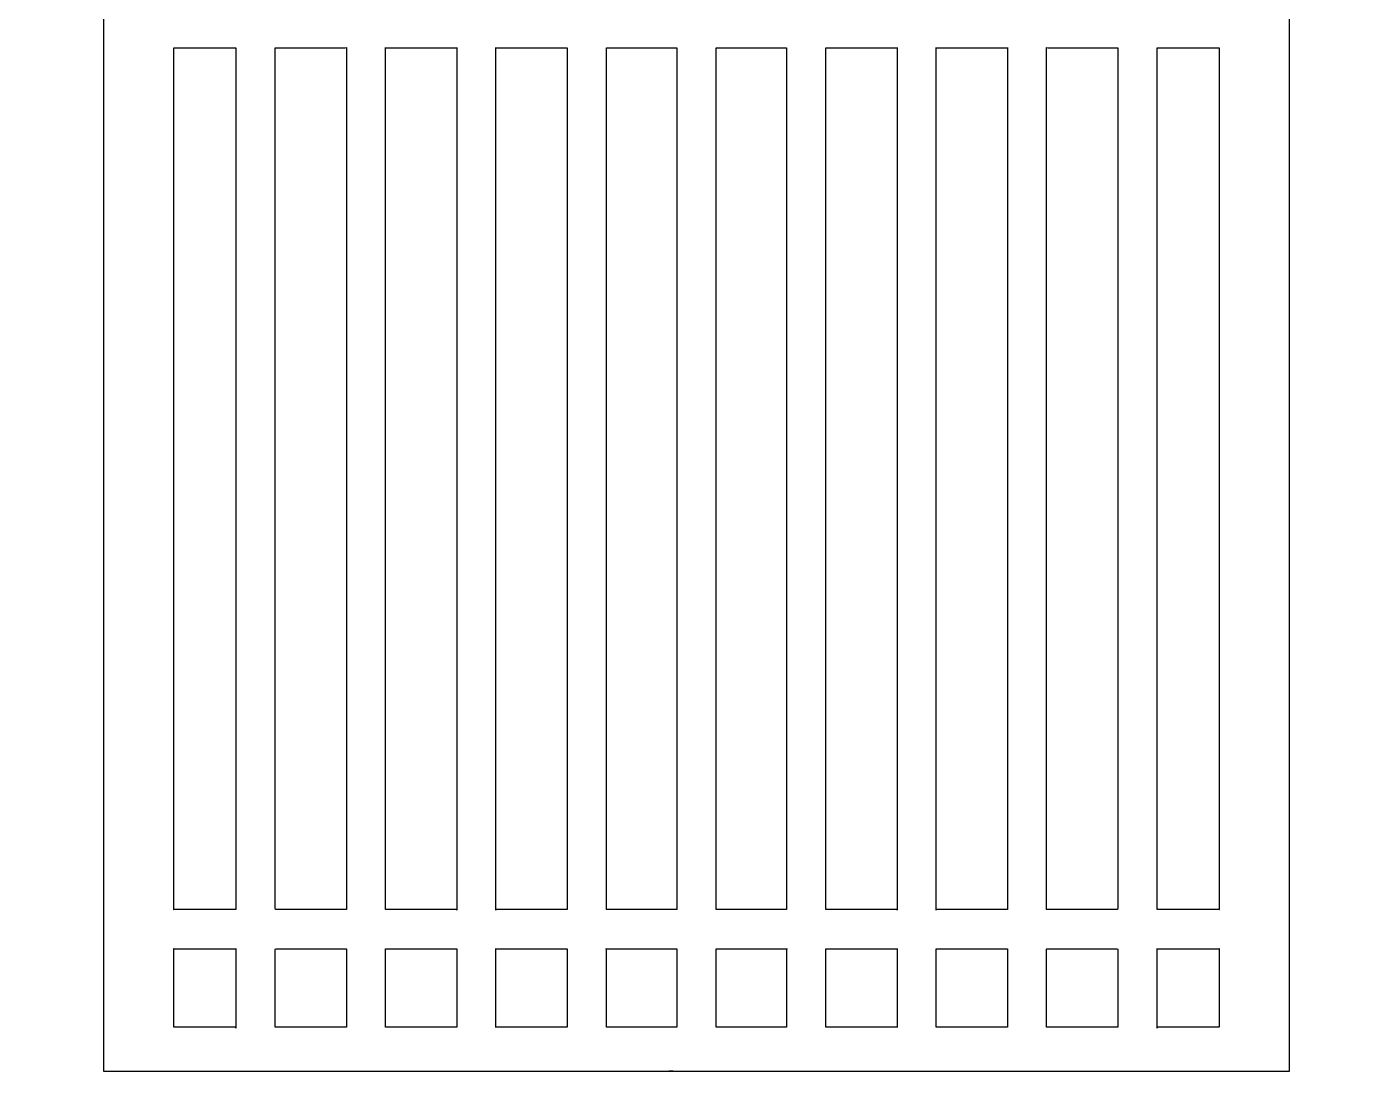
# Model space of a CAD drawing. Header units: centimetres. Extents: x -6.9 to 6.9, y -10.7 to 10.7.
# Drawn here: x -6.92 to 6.92, y -10.71 to 0.1 of the extents above; entities that cross this region are included whole.
import ezdxf

# ---------------------------------------------------------------- set-up
doc = ezdxf.new("R2010")
doc.units = ezdxf.units.CM
doc.header["$MEASUREMENT"] = 0
doc.layers.add('Camada 1', color=7, linetype='Continuous')

msp = doc.modelspace()

# ---------------------------------------------------------------- linework, layer by layer
at = {"layer": 'Camada 1'}
for points, knots in [([(-0.24048, -10.70872), (-0.24048, -10.70872), (-6.1295, -10.70872), (-6.1295, -10.70872), (-6.1295, -10.70872), (-6.1295, -10.70872), (-6.1295, 7.43741), (-6.1295, 7.43741), (-6.1295, 7.43741), (-6.1295, 7.43741), (-6.1295, 8.11109), (-6.1295, 8.11109), (-6.1295, 8.11109), (-6.1295, 8.11109), (-6.15151, 8.12744), (-6.15151, 8.12744), (-6.15151, 8.12744), (-6.20051, 8.05153), (-6.26716, 8.00639), (-6.33198, 8.00639), (-6.33198, 8.00639), (-6.4031, 8.00639), (-6.44453, 8.06235), (-6.44453, 8.13373), (-6.44453, 8.13373), (-6.44453, 8.20165), (-6.39127, 8.2638), (-6.33481, 8.2638), (-6.33481, 8.2638), (-6.28758, 8.2638), (-6.2638, 8.21644), (-6.2521, 8.15715), (-6.2521, 8.15715), (-6.19588, 8.21644), (-6.17209, 8.29931), (-6.17209, 8.37043), (-6.17209, 8.37043), (-6.17209, 8.37043), (-6.17209, 8.44144), (-6.17209, 8.44144), (-6.17209, 8.44144), (-6.17209, 8.5419), (-6.26972, 8.63967), (-6.40609, 8.63967), (-6.40609, 8.63967), (-6.6222, 8.63967), (-6.70221, 8.51823), (-6.70221, 8.32296), (-6.70221, 8.32296), (-6.81747, 8.39115), (-6.92412, 8.5689), (-6.92412, 8.73474), (-6.92412, 8.73474), (-6.92412, 8.90042), (-6.79394, 9.05441), (-6.628, 9.05441), (-6.628, 9.05441), (-6.38524, 9.05441), (-6.28465, 8.96268), (-6.17519, 8.81449), (-6.17519, 8.81449), (-6.17519, 8.81449), (-6.12243, 8.82568), (-6.12243, 8.82568), (-6.12243, 8.82568), (-6.13838, 8.85939), (-6.15524, 8.89233), (-6.17209, 8.92411), (-6.17209, 8.92411), (-6.2076, 8.99229), (-6.24914, 9.07513), (-6.24914, 9.14909), (-6.24914, 9.14909), (-6.24914, 9.23799), (-6.2076, 9.33575), (-6.14841, 9.44251), (-6.14841, 9.44251), (-6.09205, 9.54607), (-6.01218, 9.70006), (-5.95878, 9.83023), (-5.95878, 9.83023), (-5.90552, 9.70005), (-5.82551, 9.54607), (-5.76929, 9.44251), (-5.76929, 9.44251), (-5.71, 9.33572), (-5.6687, 9.23799), (-5.6687, 9.14909), (-5.6687, 9.14909), (-5.6687, 9.07514), (-5.71, 8.99227), (-5.74561, 8.92411), (-5.74561, 8.92411), (-5.759, 8.89903), (-5.77223, 8.87318), (-5.78511, 8.8468), (-5.78511, 8.8468), (-5.78511, 8.8468), (-5.74278, 8.81452), (-5.74278, 8.81452), (-5.74278, 8.81452), (-5.63306, 8.96271), (-5.5322, 9.05444), (-5.28958, 9.05444), (-5.28958, 9.05444), (-5.1239, 9.05444), (-4.99346, 8.90045), (-4.99346, 8.73477), (-4.99346, 8.73477), (-4.99346, 8.56893), (-5.09998, 8.39118), (-5.2155, 8.323), (-5.2155, 8.323), (-5.2155, 8.51826), (-5.29538, 8.63971), (-5.51175, 8.63971), (-5.51175, 8.63971), (-5.64796, 8.63971), (-5.74562, 8.54195), (-5.74562, 8.44148), (-5.74562, 8.44148), (-5.74562, 8.44148), (-5.74562, 8.37047), (-5.74562, 8.37047), (-5.74562, 8.37047), (-5.74562, 8.29935), (-5.7222, 8.21648), (-5.66561, 8.15719), (-5.66561, 8.15719), (-5.65402, 8.21648), (-5.62997, 8.26384), (-5.58277, 8.26384), (-5.58277, 8.26384), (-5.52644, 8.26384), (-5.47315, 8.20169), (-5.47315, 8.13377), (-5.47315, 8.13377), (-5.47315, 8.06236), (-5.51472, 8.00643), (-5.5857, 8.00643), (-5.5857, 8.00643), (-5.64359, 8.00643), (-5.70275, 8.04231), (-5.74972, 8.10396), (-5.74972, 8.10396), (-5.74972, 8.10396), (-5.78666, 8.0588), (-5.78666, 8.0588), (-5.78666, 8.0588), (-5.78666, 8.0588), (-5.78666, 7.43875), (-5.78666, 7.43875), (-5.78666, 7.43875), (-5.78666, 7.43875), (-5.78677, 7.43748), (-5.78677, 7.43748), (-5.78677, 7.43748), (-5.78677, 7.43748), (-0.26335, 7.43375), (-0.26335, 7.43375), (-0.26335, 7.43375), (-0.26335, 7.43375), (-0.26335, 7.43375), (-0.26335, 7.43375), (-0.26335, 7.43375), (-0.26335, 7.43375), (-0.26605, 8.34259), (-0.26605, 8.34259), (-0.26605, 8.34259), (-0.26605, 8.34259), (-0.29629, 8.36497), (-0.29629, 8.36497), (-0.29629, 8.36497), (-0.36384, 8.26051), (-0.45544, 8.19839), (-0.54471, 8.19839), (-0.54471, 8.19839), (-0.64261, 8.19839), (-0.69973, 8.27546), (-0.69973, 8.37373), (-0.69973, 8.37373), (-0.69973, 8.46726), (-0.62641, 8.55267), (-0.54857, 8.55267), (-0.54857, 8.55267), (-0.48359, 8.55267), (-0.45081, 8.48745), (-0.43472, 8.40591), (-0.43472, 8.40591), (-0.35741, 8.48748), (-0.3246, 8.60157), (-0.3246, 8.69947), (-0.3246, 8.69947), (-0.3246, 8.69947), (-0.3246, 8.79723), (-0.3246, 8.79723), (-0.3246, 8.79723), (-0.3246, 8.93553), (-0.45903, 9.07007), (-0.6467, 9.07007), (-0.6467, 9.07007), (-0.94425, 9.07007), (-1.05424, 8.90285), (-1.05424, 8.63412), (-1.05424, 8.63412), (-1.21299, 8.72789), (-1.35975, 8.97284), (-1.35975, 9.20091), (-1.35975, 9.20091), (-1.35975, 9.42901), (-1.18042, 9.64099), (-0.95208, 9.64099), (-0.95208, 9.64099), (-0.61802, 9.64099), (-0.47959, 9.51468), (-0.32896, 9.31066), (-0.32896, 9.31066), (-0.32896, 9.31066), (-0.25628, 9.32609), (-0.25628, 9.32609), (-0.25628, 9.32609), (-0.27813, 9.37252), (-0.30144, 9.41793), (-0.3246, 9.46156), (-0.3246, 9.46156), (-0.3735, 9.55559), (-0.43072, 9.66944), (-0.43072, 9.7712), (-0.43072, 9.7712), (-0.43072, 9.89368), (-0.37346, 10.02822), (-0.29205, 10.17514), (-0.29205, 10.17514), (-0.21447, 10.31767), (-0.10449, 10.52968), (-0.03104, 10.70886), (-0.03104, 10.70886), (0.04228, 10.52968), (0.1524, 10.31767), (0.22984, 10.17514), (0.22984, 10.17514), (0.31138, 10.02824), (0.36814, 9.89368), (0.36814, 9.7712), (0.36814, 9.7712), (0.36814, 9.66944), (0.31139, 9.55562), (0.26239, 9.46156), (0.26239, 9.46156), (0.244, 9.42708), (0.22572, 9.39145), (0.20797, 9.35517), (0.20797, 9.35517), (0.20797, 9.35517), (0.26626, 9.31067), (0.26626, 9.31067), (0.26626, 9.31067), (0.41728, 9.51469), (0.55595, 9.641), (0.88988, 9.641), (0.88988, 9.641), (1.11808, 9.641), (1.29768, 9.42902), (1.29768, 9.20092), (1.29768, 9.20092), (1.29768, 8.97285), (1.15102, 8.72792), (0.99201, 8.63413), (0.99201, 8.63413), (0.99201, 8.90287), (0.88215, 9.07008), (0.58423, 9.07008), (0.58423, 9.07008), (0.39667, 9.07008), (0.26236, 8.93554), (0.26236, 8.79724), (0.26236, 8.79724), (0.26236, 8.79724), (0.26236, 8.69948), (0.26236, 8.69948), (0.26236, 8.69948), (0.26236, 8.60158), (0.29453, 8.4875), (0.37248, 8.40592), (0.37248, 8.40592), (0.38843, 8.48749), (0.42161, 8.55268), (0.48646, 8.55268), (0.48646, 8.55268), (0.56417, 8.55268), (0.63748, 8.46725), (0.63748, 8.37374), (0.63748, 8.37374), (0.63748, 8.27547), (0.58012, 8.1984), (0.48235, 8.1984), (0.48235, 8.1984), (0.40258, 8.1984), (0.32127, 8.2478), (0.25671, 8.33257), (0.25671, 8.33257), (0.25671, 8.33257), (0.20578, 8.27045), (0.20578, 8.27045), (0.20578, 8.27045), (0.20578, 8.27045), (0.20591, 7.42966), (0.20591, 7.42966), (0.20591, 7.42966), (0.20591, 7.42966), (0.24065, 7.43752), (0.24065, 7.43752), (0.24065, 7.43752), (0.24065, 7.43752), (5.78699, 7.43749), (5.78699, 7.43749), (5.78699, 7.43749), (5.78699, 7.43749), (5.78699, 7.43876), (5.78699, 7.43876), (5.78699, 7.43876), (5.78699, 7.43876), (5.78699, 8.05881), (5.78699, 8.05881), (5.78699, 8.05881), (5.78699, 8.05881), (5.74995, 8.10397), (5.74995, 8.10397), (5.74995, 8.10397), (5.70312, 8.04235), (5.64393, 8.00644), (5.5858, 8.00644), (5.5858, 8.00644), (5.51479, 8.00644), (5.47338, 8.0624), (5.47338, 8.13378), (5.47338, 8.13378), (5.47338, 8.2017), (5.52664, 8.26385), (5.58297, 8.26385), (5.58297, 8.26385), (5.63007, 8.26385), (5.65425, 8.21649), (5.66584, 8.1572), (5.66584, 8.1572), (5.72243, 8.21649), (5.74582, 8.29936), (5.74582, 8.37048), (5.74582, 8.37048), (5.74582, 8.37048), (5.74582, 8.44149), (5.74582, 8.44149), (5.74582, 8.44149), (5.74582, 8.54195), (5.64808, 8.63972), (5.51195, 8.63972), (5.51195, 8.63972), (5.29557, 8.63972), (5.21583, 8.51828), (5.21583, 8.32301), (5.21583, 8.32301), (5.10007, 8.39119), (4.99355, 8.56897), (4.99355, 8.73478), (4.99355, 8.73478), (4.99355, 8.90046), (5.12425, 9.05445), (5.28994, 9.05445), (5.28994, 9.05445), (5.5323, 9.05445), (5.63316, 8.96272), (5.74301, 8.81453), (5.74301, 8.81453), (5.74301, 8.81453), (5.78545, 8.84681), (5.78545, 8.84681), (5.78545, 8.84681), (5.77259, 8.87319), (5.7592, 8.89904), (5.74582, 8.92412), (5.74582, 8.92412), (5.71031, 8.9923), (5.66891, 9.07514), (5.66891, 9.1491), (5.66891, 9.1491), (5.66891, 9.238), (5.71032, 9.33576), (5.76953, 9.44252), (5.76953, 9.44252), (5.8256, 9.54608), (5.90587, 9.70007), (5.95887, 9.83024), (5.95887, 9.83024), (6.01237, 9.70006), (6.09214, 9.54608), (6.14876, 9.44252), (6.14876, 9.44252), (6.20792, 9.33573), (6.24935, 9.238), (6.24935, 9.1491), (6.24935, 9.1491), (6.24935, 9.07515), (6.20794, 8.99228), (6.17244, 8.92412), (6.17244, 8.92412), (6.15545, 8.89234), (6.13847, 8.8594), (6.12251, 8.82569), (6.12251, 8.82569), (6.12251, 8.82569), (6.17551, 8.8145), (6.17551, 8.8145), (6.17551, 8.8145), (6.28486, 8.96269), (6.38546, 9.05442), (6.62832, 9.05442), (6.62832, 9.05442), (6.79403, 9.05442), (6.9242, 8.90043), (6.9242, 8.73475), (6.9242, 8.73475), (6.9242, 8.56891), (6.81771, 8.39116), (6.70243, 8.32298), (6.70243, 8.32298), (6.70243, 8.51824), (6.62242, 8.63969), (6.40631, 8.63969), (6.40631, 8.63969), (6.26997, 8.63969), (6.17244, 8.54193), (6.17244, 8.44146), (6.17244, 8.44146), (6.17244, 8.44146), (6.17244, 8.37045), (6.17244, 8.37045), (6.17244, 8.37045), (6.17244, 8.29933), (6.19612, 8.21646), (6.25221, 8.15717), (6.25221, 8.15717), (6.26404, 8.21646), (6.28772, 8.26382), (6.33505, 8.26382), (6.33505, 8.26382), (6.39164, 8.26382), (6.44467, 8.20167), (6.44467, 8.13375), (6.44467, 8.13375), (6.44467, 8.06234), (6.4035, 8.00641), (6.33222, 8.00641), (6.33222, 8.00641), (6.2674, 8.00641), (6.20075, 8.05157), (6.15188, 8.12746), (6.15188, 8.12746), (6.15188, 8.12746), (6.12976, 8.11111), (6.12976, 8.11111), (6.12976, 8.11111), (6.12976, 8.11111), (6.12976, 7.43743), (6.12976, 7.43743), (6.12976, 7.43743), (6.12976, 7.43743), (6.12976, -10.7087), (6.12976, -10.7087), (6.12976, -10.7087), (6.12976, -10.7087), (-0.28628, -10.70869), (-0.28628, -10.70869), (-0.28628, -10.70869), (-0.28628, -10.70869), (-0.24048, -10.70872), (-0.24048, -10.70872)], [0, 0, 0, 0, 0.00833333, 0.00833333, 0.00833333, 0.00833333, 0.01666667, 0.01666667, 0.01666667, 0.01666667, 0.025, 0.025, 0.025, 0.025, 0.03333333, 0.03333333, 0.03333333, 0.03333333, 0.04166667, 0.04166667, 0.04166667, 0.04166667, 0.05, 0.05, 0.05, 0.05, 0.05833333, 0.05833333, 0.05833333, 0.05833333, 0.06666667, 0.06666667, 0.06666667, 0.06666667, 0.075, 0.075, 0.075, 0.075, 0.08333333, 0.08333333, 0.08333333, 0.08333333, 0.09166667, 0.09166667, 0.09166667, 0.09166667, 0.1, 0.1, 0.1, 0.1, 0.10833333, 0.10833333, 0.10833333, 0.10833333, 0.11666667, 0.11666667, 0.11666667, 0.11666667, 0.125, 0.125, 0.125, 0.125, 0.13333333, 0.13333333, 0.13333333, 0.13333333, 0.14166667, 0.14166667, 0.14166667, 0.14166667, 0.15, 0.15, 0.15, 0.15, 0.15833333, 0.15833333, 0.15833333, 0.15833333, 0.16666667, 0.16666667, 0.16666667, 0.16666667, 0.175, 0.175, 0.175, 0.175, 0.18333333, 0.18333333, 0.18333333, 0.18333333, 0.19166667, 0.19166667, 0.19166667, 0.19166667, 0.2, 0.2, 0.2, 0.2, 0.20833333, 0.20833333, 0.20833333, 0.20833333, 0.21666667, 0.21666667, 0.21666667, 0.21666667, 0.225, 0.225, 0.225, 0.225, 0.23333333, 0.23333333, 0.23333333, 0.23333333, 0.24166667, 0.24166667, 0.24166667, 0.24166667, 0.25, 0.25, 0.25, 0.25, 0.25833333, 0.25833333, 0.25833333, 0.25833333, 0.26666667, 0.26666667, 0.26666667, 0.26666667, 0.275, 0.275, 0.275, 0.275, 0.28333333, 0.28333333, 0.28333333, 0.28333333, 0.29166667, 0.29166667, 0.29166667, 0.29166667, 0.3, 0.3, 0.3, 0.3, 0.30833333, 0.30833333, 0.30833333, 0.30833333, 0.31666667, 0.31666667, 0.31666667, 0.31666667, 0.325, 0.325, 0.325, 0.325, 0.33333333, 0.33333333, 0.33333333, 0.33333333, 0.34166667, 0.34166667, 0.34166667, 0.34166667, 0.35, 0.35, 0.35, 0.35, 0.35833333, 0.35833333, 0.35833333, 0.35833333, 0.36666667, 0.36666667, 0.36666667, 0.36666667, 0.375, 0.375, 0.375, 0.375, 0.38333333, 0.38333333, 0.38333333, 0.38333333, 0.39166667, 0.39166667, 0.39166667, 0.39166667, 0.4, 0.4, 0.4, 0.4, 0.40833333, 0.40833333, 0.40833333, 0.40833333, 0.41666667, 0.41666667, 0.41666667, 0.41666667, 0.425, 0.425, 0.425, 0.425, 0.43333333, 0.43333333, 0.43333333, 0.43333333, 0.44166667, 0.44166667, 0.44166667, 0.44166667, 0.45, 0.45, 0.45, 0.45, 0.45833333, 0.45833333, 0.45833333, 0.45833333, 0.46666667, 0.46666667, 0.46666667, 0.46666667, 0.475, 0.475, 0.475, 0.475, 0.48333333, 0.48333333, 0.48333333, 0.48333333, 0.49166667, 0.49166667, 0.49166667, 0.49166667, 0.5, 0.5, 0.5, 0.5, 0.50833333, 0.50833333, 0.50833333, 0.50833333, 0.51666667, 0.51666667, 0.51666667, 0.51666667, 0.525, 0.525, 0.525, 0.525, 0.53333333, 0.53333333, 0.53333333, 0.53333333, 0.54166667, 0.54166667, 0.54166667, 0.54166667, 0.55, 0.55, 0.55, 0.55, 0.55833333, 0.55833333, 0.55833333, 0.55833333, 0.56666667, 0.56666667, 0.56666667, 0.56666667, 0.575, 0.575, 0.575, 0.575, 0.58333333, 0.58333333, 0.58333333, 0.58333333, 0.59166667, 0.59166667, 0.59166667, 0.59166667, 0.6, 0.6, 0.6, 0.6, 0.60833333, 0.60833333, 0.60833333, 0.60833333, 0.61666667, 0.61666667, 0.61666667, 0.61666667, 0.625, 0.625, 0.625, 0.625, 0.63333333, 0.63333333, 0.63333333, 0.63333333, 0.64166667, 0.64166667, 0.64166667, 0.64166667, 0.65, 0.65, 0.65, 0.65, 0.65833333, 0.65833333, 0.65833333, 0.65833333, 0.66666667, 0.66666667, 0.66666667, 0.66666667, 0.675, 0.675, 0.675, 0.675, 0.68333333, 0.68333333, 0.68333333, 0.68333333, 0.69166667, 0.69166667, 0.69166667, 0.69166667, 0.7, 0.7, 0.7, 0.7, 0.70833333, 0.70833333, 0.70833333, 0.70833333, 0.71666667, 0.71666667, 0.71666667, 0.71666667, 0.725, 0.725, 0.725, 0.725, 0.73333333, 0.73333333, 0.73333333, 0.73333333, 0.74166667, 0.74166667, 0.74166667, 0.74166667, 0.75, 0.75, 0.75, 0.75, 0.75833333, 0.75833333, 0.75833333, 0.75833333, 0.76666667, 0.76666667, 0.76666667, 0.76666667, 0.775, 0.775, 0.775, 0.775, 0.78333333, 0.78333333, 0.78333333, 0.78333333, 0.79166667, 0.79166667, 0.79166667, 0.79166667, 0.8, 0.8, 0.8, 0.8, 0.80833333, 0.80833333, 0.80833333, 0.80833333, 0.81666667, 0.81666667, 0.81666667, 0.81666667, 0.825, 0.825, 0.825, 0.825, 0.83333333, 0.83333333, 0.83333333, 0.83333333, 0.84166667, 0.84166667, 0.84166667, 0.84166667, 0.85, 0.85, 0.85, 0.85, 0.85833333, 0.85833333, 0.85833333, 0.85833333, 0.86666667, 0.86666667, 0.86666667, 0.86666667, 0.875, 0.875, 0.875, 0.875, 0.88333333, 0.88333333, 0.88333333, 0.88333333, 0.89166667, 0.89166667, 0.89166667, 0.89166667, 0.9, 0.9, 0.9, 0.9, 0.90833333, 0.90833333, 0.90833333, 0.90833333, 0.91666667, 0.91666667, 0.91666667, 0.91666667, 0.925, 0.925, 0.925, 0.925, 0.93333333, 0.93333333, 0.93333333, 0.93333333, 0.94166667, 0.94166667, 0.94166667, 0.94166667, 0.95, 0.95, 0.95, 0.95, 0.95833333, 0.95833333, 0.95833333, 0.95833333, 0.96666667, 0.96666667, 0.96666667, 0.96666667, 0.975, 0.975, 0.975, 0.975, 0.98333333, 0.98333333, 0.98333333, 0.98333333, 1, 1, 1, 1]), ([(-4.76168, -9.02814), (-4.76168, -9.02814), (-4.76168, -0.12316), (-4.76168, -0.12316), (-4.76168, -0.12316), (-4.76168, -0.12316), (-4.77621, -0.12136), (-4.77621, -0.12136), (-4.77621, -0.12136), (-4.77621, -0.12136), (-5.40322, -0.12136), (-5.40322, -0.12136), (-5.40322, -0.12136), (-5.40322, -0.12136), (-5.40322, -9.03589), (-5.40322, -9.03589), (-5.40322, -9.03589), (-5.40322, -9.03589), (-5.40745, -9.03589), (-5.40745, -9.03589), (-5.40745, -9.03589), (-5.40745, -9.03589), (-4.76155, -9.03589), (-4.76155, -9.03589), (-4.76155, -9.03589), (-4.76155, -9.03589), (-4.76168, -9.02814), (-4.76168, -9.02814)], [0, 0, 0, 0, 0.125, 0.125, 0.125, 0.125, 0.25, 0.25, 0.25, 0.25, 0.375, 0.375, 0.375, 0.375, 0.5, 0.5, 0.5, 0.5, 0.625, 0.625, 0.625, 0.625, 0.75, 0.75, 0.75, 0.75, 1, 1, 1, 1]), ([(-3.62, -9.03743), (-3.62, -9.03743), (-3.62, -0.1184), (-3.62, -0.1184), (-3.62, -0.1184), (-3.62, -0.1184), (-3.63119, -0.12134), (-3.63119, -0.12134), (-3.63119, -0.12134), (-3.63119, -0.12134), (-4.35647, -0.12134), (-4.35647, -0.12134), (-4.35647, -0.12134), (-4.35647, -0.12134), (-4.35647, -0.12314), (-4.35647, -0.12314), (-4.35647, -0.12314), (-4.35647, -0.12314), (-4.35647, -9.02298), (-4.35647, -9.02298), (-4.35647, -9.02298), (-4.35647, -9.02298), (-4.35184, -9.03584), (-4.35184, -9.03584), (-4.35184, -9.03584), (-4.35184, -9.03584), (-3.62, -9.03584), (-3.62, -9.03584), (-3.62, -9.03584), (-3.62, -9.03584), (-3.62, -9.03743), (-3.62, -9.03743)], [0, 0, 0, 0, 0.11111111, 0.11111111, 0.11111111, 0.11111111, 0.22222222, 0.22222222, 0.22222222, 0.22222222, 0.33333333, 0.33333333, 0.33333333, 0.33333333, 0.44444444, 0.44444444, 0.44444444, 0.44444444, 0.55555556, 0.55555556, 0.55555556, 0.55555556, 0.66666667, 0.66666667, 0.66666667, 0.66666667, 0.77777778, 0.77777778, 0.77777778, 0.77777778, 1, 1, 1, 1]), ([(-2.47843, -0.12136), (-2.47843, -0.12136), (-3.21477, -0.12136), (-3.21477, -0.12136), (-3.21477, -0.12136), (-3.21477, -0.12136), (-3.21477, -0.11842), (-3.21477, -0.11842), (-3.21477, -0.11842), (-3.21477, -0.11842), (-3.21477, -9.03281), (-3.21477, -9.03281), (-3.21477, -9.03281), (-3.21477, -9.03281), (-3.21477, -9.03588), (-3.21477, -9.03588), (-3.21477, -9.03588), (-3.21477, -9.03588), (-2.47856, -9.03589), (-2.47856, -9.03589), (-2.47856, -9.03589), (-2.47856, -9.03589), (-2.47843, -9.04205), (-2.47843, -9.04205), (-2.47843, -9.04205), (-2.47843, -9.04205), (-2.47843, -0.1184), (-2.47843, -0.1184), (-2.47843, -0.1184), (-2.47843, -0.1184), (-2.47843, -0.12136), (-2.47843, -0.12136)], [0, 0, 0, 0, 0.11111111, 0.11111111, 0.11111111, 0.11111111, 0.22222222, 0.22222222, 0.22222222, 0.22222222, 0.33333333, 0.33333333, 0.33333333, 0.33333333, 0.44444444, 0.44444444, 0.44444444, 0.44444444, 0.55555556, 0.55555556, 0.55555556, 0.55555556, 0.66666667, 0.66666667, 0.66666667, 0.66666667, 0.77777778, 0.77777778, 0.77777778, 0.77777778, 1, 1, 1, 1]), ([(-2.07322, -0.1184), (-2.07322, -0.1184), (-2.07322, -9.04203), (-2.07322, -9.04203), (-2.07322, -9.04203), (-2.07322, -9.04203), (-2.07322, -9.03587), (-2.07322, -9.03587), (-2.07322, -9.03587), (-2.07322, -9.03587), (-1.33678, -9.03586), (-1.33678, -9.03586), (-1.33678, -9.03586), (-1.33678, -9.03586), (-1.33678, -9.03742), (-1.33678, -9.03742), (-1.33678, -9.03742), (-1.33678, -9.03742), (-1.33678, -0.12316), (-1.33678, -0.12316), (-1.33678, -0.12316), (-1.33678, -0.12316), (-1.33665, -0.12136), (-1.33665, -0.12136), (-1.33665, -0.12136), (-1.33665, -0.12136), (-2.07335, -0.12136), (-2.07335, -0.12136), (-2.07335, -0.12136), (-2.07335, -0.12136), (-2.07322, -0.1184), (-2.07322, -0.1184)], [0, 0, 0, 0, 0.11111111, 0.11111111, 0.11111111, 0.11111111, 0.22222222, 0.22222222, 0.22222222, 0.22222222, 0.33333333, 0.33333333, 0.33333333, 0.33333333, 0.44444444, 0.44444444, 0.44444444, 0.44444444, 0.55555556, 0.55555556, 0.55555556, 0.55555556, 0.66666667, 0.66666667, 0.66666667, 0.66666667, 0.77777778, 0.77777778, 0.77777778, 0.77777778, 1, 1, 1, 1]), ([(-0.93155, -0.12316), (-0.93155, -0.12316), (-0.93155, -9.03279), (-0.93155, -9.03279), (-0.93155, -9.03279), (-0.93155, -9.03279), (-0.93142, -9.03586), (-0.93142, -9.03586), (-0.93142, -9.03586), (-0.93142, -9.03586), (-0.20304, -9.03586), (-0.20304, -9.03586), (-0.20304, -9.03586), (-0.20304, -9.03586), (-0.20304, -9.03279), (-0.20304, -9.03279), (-0.20304, -9.03279), (-0.20304, -9.03279), (-0.20304, -0.12136), (-0.20304, -0.12136), (-0.20304, -0.12136), (-0.20304, -0.12136), (-0.93141, -0.12136), (-0.93141, -0.12136), (-0.93141, -0.12136), (-0.93141, -0.12136), (-0.93155, -0.12316), (-0.93155, -0.12316)], [0, 0, 0, 0, 0.125, 0.125, 0.125, 0.125, 0.25, 0.25, 0.25, 0.25, 0.375, 0.375, 0.375, 0.375, 0.5, 0.5, 0.5, 0.5, 0.625, 0.625, 0.625, 0.625, 0.75, 0.75, 0.75, 0.75, 1, 1, 1, 1]), ([(0.93154, -0.12136), (0.93154, -0.12136), (0.2032, -0.12136), (0.2032, -0.12136), (0.2032, -0.12136), (0.2032, -0.12136), (0.2032, -9.03282), (0.2032, -9.03282), (0.2032, -9.03282), (0.2032, -9.03282), (0.2032, -9.03589), (0.2032, -9.03589), (0.2032, -9.03589), (0.2032, -9.03589), (0.93154, -9.03589), (0.93154, -9.03589), (0.93154, -9.03589), (0.93154, -9.03589), (0.93154, -9.03282), (0.93154, -9.03282), (0.93154, -9.03282), (0.93154, -9.03282), (0.93154, -0.12316), (0.93154, -0.12316), (0.93154, -0.12316), (0.93154, -0.12316), (0.93154, -0.12136), (0.93154, -0.12136)], [0, 0, 0, 0, 0.125, 0.125, 0.125, 0.125, 0.25, 0.25, 0.25, 0.25, 0.375, 0.375, 0.375, 0.375, 0.5, 0.5, 0.5, 0.5, 0.625, 0.625, 0.625, 0.625, 0.75, 0.75, 0.75, 0.75, 1, 1, 1, 1]), ([(2.07338, -0.12136), (2.07338, -0.12136), (1.33678, -0.12136), (1.33678, -0.12136), (1.33678, -0.12136), (1.33678, -0.12136), (1.33704, -0.12316), (1.33704, -0.12316), (1.33704, -0.12316), (1.33704, -0.12316), (1.33704, -9.03742), (1.33704, -9.03742), (1.33704, -9.03742), (1.33704, -9.03742), (1.33704, -9.03586), (1.33704, -9.03586), (1.33704, -9.03586), (1.33704, -9.03586), (2.07338, -9.03586), (2.07338, -9.03586), (2.07338, -9.03586), (2.07338, -9.03586), (2.07338, -9.04202), (2.07338, -9.04202), (2.07338, -9.04202), (2.07338, -9.04202), (2.07338, -0.1184), (2.07338, -0.1184), (2.07338, -0.1184), (2.07338, -0.1184), (2.07338, -0.12136), (2.07338, -0.12136)], [0, 0, 0, 0, 0.11111111, 0.11111111, 0.11111111, 0.11111111, 0.22222222, 0.22222222, 0.22222222, 0.22222222, 0.33333333, 0.33333333, 0.33333333, 0.33333333, 0.44444444, 0.44444444, 0.44444444, 0.44444444, 0.55555556, 0.55555556, 0.55555556, 0.55555556, 0.66666667, 0.66666667, 0.66666667, 0.66666667, 0.77777778, 0.77777778, 0.77777778, 0.77777778, 1, 1, 1, 1]), ([(2.47859, -0.1184), (2.47859, -0.1184), (2.47859, -9.04203), (2.47859, -9.04203), (2.47859, -9.04203), (2.47859, -9.04203), (2.47885, -9.03587), (2.47885, -9.03587), (2.47885, -9.03587), (2.47885, -9.03587), (3.21493, -9.03586), (3.21493, -9.03586), (3.21493, -9.03586), (3.21493, -9.03586), (3.21493, -9.03279), (3.21493, -9.03279), (3.21493, -9.03279), (3.21493, -9.03279), (3.21493, -0.1184), (3.21493, -0.1184), (3.21493, -0.1184), (3.21493, -0.1184), (3.21493, -0.12134), (3.21493, -0.12134), (3.21493, -0.12134), (3.21493, -0.12134), (2.47859, -0.12134), (2.47859, -0.12134), (2.47859, -0.12134), (2.47859, -0.12134), (2.47859, -0.1184), (2.47859, -0.1184)], [0, 0, 0, 0, 0.11111111, 0.11111111, 0.11111111, 0.11111111, 0.22222222, 0.22222222, 0.22222222, 0.22222222, 0.33333333, 0.33333333, 0.33333333, 0.33333333, 0.44444444, 0.44444444, 0.44444444, 0.44444444, 0.55555556, 0.55555556, 0.55555556, 0.55555556, 0.66666667, 0.66666667, 0.66666667, 0.66666667, 0.77777778, 0.77777778, 0.77777778, 0.77777778, 1, 1, 1, 1]), ([(3.62013, -9.03586), (3.62013, -9.03586), (4.35184, -9.03586), (4.35184, -9.03586), (4.35184, -9.03586), (4.35184, -9.03586), (4.35647, -9.023), (4.35647, -9.023), (4.35647, -9.023), (4.35647, -9.023), (4.35647, -0.12316), (4.35647, -0.12316), (4.35647, -0.12316), (4.35647, -0.12316), (4.35647, -0.12136), (4.35647, -0.12136), (4.35647, -0.12136), (4.35647, -0.12136), (3.63146, -0.12136), (3.63146, -0.12136), (3.63146, -0.12136), (3.63146, -0.12136), (3.62014, -0.11842), (3.62014, -0.11842), (3.62014, -0.11842), (3.62014, -0.11842), (3.62014, -9.03744), (3.62014, -9.03744), (3.62014, -9.03744), (3.62014, -9.03744), (3.62013, -9.03586), (3.62013, -9.03586)], [0, 0, 0, 0, 0.11111111, 0.11111111, 0.11111111, 0.11111111, 0.22222222, 0.22222222, 0.22222222, 0.22222222, 0.33333333, 0.33333333, 0.33333333, 0.33333333, 0.44444444, 0.44444444, 0.44444444, 0.44444444, 0.55555556, 0.55555556, 0.55555556, 0.55555556, 0.66666667, 0.66666667, 0.66666667, 0.66666667, 0.77777778, 0.77777778, 0.77777778, 0.77777778, 1, 1, 1, 1]), ([(4.76171, -9.03586), (4.76171, -9.03586), (5.40771, -9.03586), (5.40771, -9.03586), (5.40771, -9.03586), (5.40771, -9.03586), (5.40335, -9.03586), (5.40335, -9.03586), (5.40335, -9.03586), (5.40335, -9.03586), (5.40335, -0.12136), (5.40335, -0.12136), (5.40335, -0.12136), (5.40335, -0.12136), (4.77636, -0.12136), (4.77636, -0.12136), (4.77636, -0.12136), (4.77636, -0.12136), (4.76197, -0.12316), (4.76197, -0.12316), (4.76197, -0.12316), (4.76197, -0.12316), (4.76197, -9.02814), (4.76197, -9.02814), (4.76197, -9.02814), (4.76197, -9.02814), (4.76171, -9.03586), (4.76171, -9.03586)], [0, 0, 0, 0, 0.125, 0.125, 0.125, 0.125, 0.25, 0.25, 0.25, 0.25, 0.375, 0.375, 0.375, 0.375, 0.5, 0.5, 0.5, 0.5, 0.625, 0.625, 0.625, 0.625, 0.75, 0.75, 0.75, 0.75, 1, 1, 1, 1]), ([(-4.76168, -10.26261), (-4.76168, -10.26261), (-4.76168, -9.43801), (-4.76168, -9.43801), (-4.76168, -9.43801), (-4.76168, -9.43801), (-4.76168, -9.44137), (-4.76168, -9.44137), (-4.76168, -9.44137), (-4.76168, -9.44137), (-5.40745, -9.44136), (-5.40745, -9.44136), (-5.40745, -9.44136), (-5.40745, -9.44136), (-5.40322, -9.44136), (-5.40322, -9.44136), (-5.40322, -9.44136), (-5.40322, -9.44136), (-5.40322, -10.25181), (-5.40322, -10.25181), (-5.40322, -10.25181), (-5.40322, -10.25181), (-4.76657, -10.25181), (-4.76657, -10.25181), (-4.76657, -10.25181), (-4.76657, -10.25181), (-4.76168, -10.26261), (-4.76168, -10.26261)], [0, 0, 0, 0, 0.125, 0.125, 0.125, 0.125, 0.25, 0.25, 0.25, 0.25, 0.375, 0.375, 0.375, 0.375, 0.5, 0.5, 0.5, 0.5, 0.625, 0.625, 0.625, 0.625, 0.75, 0.75, 0.75, 0.75, 1, 1, 1, 1]), ([(-3.62, -10.24819), (-3.62, -10.24819), (-3.62, -9.44753), (-3.62, -9.44753), (-3.62, -9.44753), (-3.62, -9.44753), (-3.62153, -9.44137), (-3.62153, -9.44137), (-3.62153, -9.44137), (-3.62153, -9.44137), (-4.35181, -9.44136), (-4.35181, -9.44136), (-4.35181, -9.44136), (-4.35181, -9.44136), (-4.35644, -9.45216), (-4.35644, -9.45216), (-4.35644, -9.45216), (-4.35644, -9.45216), (-4.35644, -10.25308), (-4.35644, -10.25308), (-4.35644, -10.25308), (-4.35644, -10.25308), (-4.35631, -10.25181), (-4.35631, -10.25181), (-4.35631, -10.25181), (-4.35631, -10.25181), (-3.62011, -10.25181), (-3.62011, -10.25181), (-3.62011, -10.25181), (-3.62011, -10.25181), (-3.62, -10.24819), (-3.62, -10.24819)], [0, 0, 0, 0, 0.11111111, 0.11111111, 0.11111111, 0.11111111, 0.22222222, 0.22222222, 0.22222222, 0.22222222, 0.33333333, 0.33333333, 0.33333333, 0.33333333, 0.44444444, 0.44444444, 0.44444444, 0.44444444, 0.55555556, 0.55555556, 0.55555556, 0.55555556, 0.66666667, 0.66666667, 0.66666667, 0.66666667, 0.77777778, 0.77777778, 0.77777778, 0.77777778, 1, 1, 1, 1]), ([(-2.47843, -10.25305), (-2.47843, -10.25305), (-2.47843, -9.4429), (-2.47843, -9.4429), (-2.47843, -9.4429), (-2.47843, -9.4429), (-2.47856, -9.44134), (-2.47856, -9.44134), (-2.47856, -9.44134), (-2.47856, -9.44134), (-3.21477, -9.44134), (-3.21477, -9.44134), (-3.21477, -9.44134), (-3.21477, -9.44134), (-3.21477, -9.44264), (-3.21477, -9.44264), (-3.21477, -9.44264), (-3.21477, -9.44264), (-3.21477, -10.24816), (-3.21477, -10.24816), (-3.21477, -10.24816), (-3.21477, -10.24816), (-3.21477, -10.25178), (-3.21477, -10.25178), (-3.21477, -10.25178), (-3.21477, -10.25178), (-2.47843, -10.25178), (-2.47843, -10.25178), (-2.47843, -10.25178), (-2.47843, -10.25178), (-2.47843, -10.25305), (-2.47843, -10.25305)], [0, 0, 0, 0, 0.11111111, 0.11111111, 0.11111111, 0.11111111, 0.22222222, 0.22222222, 0.22222222, 0.22222222, 0.33333333, 0.33333333, 0.33333333, 0.33333333, 0.44444444, 0.44444444, 0.44444444, 0.44444444, 0.55555556, 0.55555556, 0.55555556, 0.55555556, 0.66666667, 0.66666667, 0.66666667, 0.66666667, 0.77777778, 0.77777778, 0.77777778, 0.77777778, 1, 1, 1, 1]), ([(-1.33675, -9.44136), (-1.33675, -9.44136), (-2.0732, -9.44136), (-2.0732, -9.44136), (-2.0732, -9.44136), (-2.0732, -9.44136), (-2.0732, -9.438), (-2.0732, -9.438), (-2.0732, -9.438), (-2.0732, -9.438), (-2.0732, -10.25771), (-2.0732, -10.25771), (-2.0732, -10.25771), (-2.0732, -10.25771), (-2.07333, -10.25178), (-2.07333, -10.25178), (-2.07333, -10.25178), (-2.07333, -10.25178), (-1.33662, -10.25178), (-1.33662, -10.25178), (-1.33662, -10.25178), (-1.33662, -10.25178), (-1.33675, -10.25305), (-1.33675, -10.25305), (-1.33675, -10.25305), (-1.33675, -10.25305), (-1.33675, -9.44263), (-1.33675, -9.44263), (-1.33675, -9.44263), (-1.33675, -9.44263), (-1.33675, -9.44136), (-1.33675, -9.44136)], [0, 0, 0, 0, 0.11111111, 0.11111111, 0.11111111, 0.11111111, 0.22222222, 0.22222222, 0.22222222, 0.22222222, 0.33333333, 0.33333333, 0.33333333, 0.33333333, 0.44444444, 0.44444444, 0.44444444, 0.44444444, 0.55555556, 0.55555556, 0.55555556, 0.55555556, 0.66666667, 0.66666667, 0.66666667, 0.66666667, 0.77777778, 0.77777778, 0.77777778, 0.77777778, 1, 1, 1, 1]), ([(-0.20304, -9.44136), (-0.20304, -9.44136), (-0.93591, -9.44136), (-0.93591, -9.44136), (-0.93591, -9.44136), (-0.93591, -9.44136), (-0.93154, -9.44752), (-0.93154, -9.44752), (-0.93154, -9.44752), (-0.93154, -9.44752), (-0.93154, -10.25304), (-0.93154, -10.25304), (-0.93154, -10.25304), (-0.93154, -10.25304), (-0.93141, -10.25177), (-0.93141, -10.25177), (-0.93141, -10.25177), (-0.93141, -10.25177), (-0.20304, -10.25178), (-0.20304, -10.25178), (-0.20304, -10.25178), (-0.20304, -10.25178), (-0.20304, -9.4429), (-0.20304, -9.4429), (-0.20304, -9.4429), (-0.20304, -9.4429), (-0.20304, -9.44136), (-0.20304, -9.44136)], [0, 0, 0, 0, 0.125, 0.125, 0.125, 0.125, 0.25, 0.25, 0.25, 0.25, 0.375, 0.375, 0.375, 0.375, 0.5, 0.5, 0.5, 0.5, 0.625, 0.625, 0.625, 0.625, 0.75, 0.75, 0.75, 0.75, 1, 1, 1, 1]), ([(0.2032, -9.4429), (0.2032, -9.4429), (0.2032, -10.25178), (0.2032, -10.25178), (0.2032, -10.25178), (0.2032, -10.25178), (0.93154, -10.25178), (0.93154, -10.25178), (0.93154, -10.25178), (0.93154, -10.25178), (0.93154, -10.25305), (0.93154, -10.25305), (0.93154, -10.25305), (0.93154, -10.25305), (0.93154, -9.44753), (0.93154, -9.44753), (0.93154, -9.44753), (0.93154, -9.44753), (0.9362, -9.44137), (0.9362, -9.44137), (0.9362, -9.44137), (0.9362, -9.44137), (0.2032, -9.44136), (0.2032, -9.44136), (0.2032, -9.44136), (0.2032, -9.44136), (0.2032, -9.4429), (0.2032, -9.4429)], [0, 0, 0, 0, 0.125, 0.125, 0.125, 0.125, 0.25, 0.25, 0.25, 0.25, 0.375, 0.375, 0.375, 0.375, 0.5, 0.5, 0.5, 0.5, 0.625, 0.625, 0.625, 0.625, 0.75, 0.75, 0.75, 0.75, 1, 1, 1, 1]), ([(1.33702, -9.44263), (1.33702, -9.44263), (1.33702, -10.25305), (1.33702, -10.25305), (1.33702, -10.25305), (1.33702, -10.25305), (1.33676, -10.25178), (1.33676, -10.25178), (1.33676, -10.25178), (1.33676, -10.25178), (2.07335, -10.25178), (2.07335, -10.25178), (2.07335, -10.25178), (2.07335, -10.25178), (2.07335, -10.25771), (2.07335, -10.25771), (2.07335, -10.25771), (2.07335, -10.25771), (2.07335, -9.438), (2.07335, -9.438), (2.07335, -9.438), (2.07335, -9.438), (2.07335, -9.44136), (2.07335, -9.44136), (2.07335, -9.44136), (2.07335, -9.44136), (1.33702, -9.44136), (1.33702, -9.44136), (1.33702, -9.44136), (1.33702, -9.44136), (1.33702, -9.44263), (1.33702, -9.44263)], [0, 0, 0, 0, 0.11111111, 0.11111111, 0.11111111, 0.11111111, 0.22222222, 0.22222222, 0.22222222, 0.22222222, 0.33333333, 0.33333333, 0.33333333, 0.33333333, 0.44444444, 0.44444444, 0.44444444, 0.44444444, 0.55555556, 0.55555556, 0.55555556, 0.55555556, 0.66666667, 0.66666667, 0.66666667, 0.66666667, 0.77777778, 0.77777778, 0.77777778, 0.77777778, 1, 1, 1, 1]), ([(2.47859, -10.25178), (2.47859, -10.25178), (3.21493, -10.25178), (3.21493, -10.25178), (3.21493, -10.25178), (3.21493, -10.25178), (3.21493, -10.24816), (3.21493, -10.24816), (3.21493, -10.24816), (3.21493, -10.24816), (3.21493, -9.44264), (3.21493, -9.44264), (3.21493, -9.44264), (3.21493, -9.44264), (3.21493, -9.44134), (3.21493, -9.44134), (3.21493, -9.44134), (3.21493, -9.44134), (2.47885, -9.44134), (2.47885, -9.44134), (2.47885, -9.44134), (2.47885, -9.44134), (2.47859, -9.4429), (2.47859, -9.4429), (2.47859, -9.4429), (2.47859, -9.4429), (2.47859, -10.25305), (2.47859, -10.25305), (2.47859, -10.25305), (2.47859, -10.25305), (2.47859, -10.25178), (2.47859, -10.25178)], [0, 0, 0, 0, 0.11111111, 0.11111111, 0.11111111, 0.11111111, 0.22222222, 0.22222222, 0.22222222, 0.22222222, 0.33333333, 0.33333333, 0.33333333, 0.33333333, 0.44444444, 0.44444444, 0.44444444, 0.44444444, 0.55555556, 0.55555556, 0.55555556, 0.55555556, 0.66666667, 0.66666667, 0.66666667, 0.66666667, 0.77777778, 0.77777778, 0.77777778, 0.77777778, 1, 1, 1, 1]), ([(3.62013, -10.25178), (3.62013, -10.25178), (4.35647, -10.25178), (4.35647, -10.25178), (4.35647, -10.25178), (4.35647, -10.25178), (4.35647, -10.25305), (4.35647, -10.25305), (4.35647, -10.25305), (4.35647, -10.25305), (4.35647, -9.45213), (4.35647, -9.45213), (4.35647, -9.45213), (4.35647, -9.45213), (4.35184, -9.44133), (4.35184, -9.44133), (4.35184, -9.44133), (4.35184, -9.44133), (3.62164, -9.44134), (3.62164, -9.44134), (3.62164, -9.44134), (3.62164, -9.44134), (3.62011, -9.4475), (3.62011, -9.4475), (3.62011, -9.4475), (3.62011, -9.4475), (3.62011, -10.24816), (3.62011, -10.24816), (3.62011, -10.24816), (3.62011, -10.24816), (3.62011, -10.25178), (3.62011, -10.25178), (3.62011, -10.25178), (3.62011, -10.25178), (3.62013, -10.25178), (3.62013, -10.25178)], [0, 0, 0, 0, 0.1, 0.1, 0.1, 0.1, 0.2, 0.2, 0.2, 0.2, 0.3, 0.3, 0.3, 0.3, 0.4, 0.4, 0.4, 0.4, 0.5, 0.5, 0.5, 0.5, 0.6, 0.6, 0.6, 0.6, 0.7, 0.7, 0.7, 0.7, 0.8, 0.8, 0.8, 0.8, 1, 1, 1, 1]), ([(4.7666, -10.25178), (4.7666, -10.25178), (5.40335, -10.25178), (5.40335, -10.25178), (5.40335, -10.25178), (5.40335, -10.25178), (5.40335, -9.44133), (5.40335, -9.44133), (5.40335, -9.44133), (5.40335, -9.44133), (5.40771, -9.44134), (5.40771, -9.44134), (5.40771, -9.44134), (5.40771, -9.44134), (4.76197, -9.44134), (4.76197, -9.44134), (4.76197, -9.44134), (4.76197, -9.44134), (4.76197, -9.43798), (4.76197, -9.43798), (4.76197, -9.43798), (4.76197, -9.43798), (4.76197, -10.26258), (4.76197, -10.26258), (4.76197, -10.26258), (4.76197, -10.26258), (4.7666, -10.25178), (4.7666, -10.25178)], [0, 0, 0, 0, 0.125, 0.125, 0.125, 0.125, 0.25, 0.25, 0.25, 0.25, 0.375, 0.375, 0.375, 0.375, 0.5, 0.5, 0.5, 0.5, 0.625, 0.625, 0.625, 0.625, 0.75, 0.75, 0.75, 0.75, 1, 1, 1, 1])]:
    msp.add_open_spline(points, degree=3, knots=knots, dxfattribs=at)

doc.saveas('drawing.dxf')
